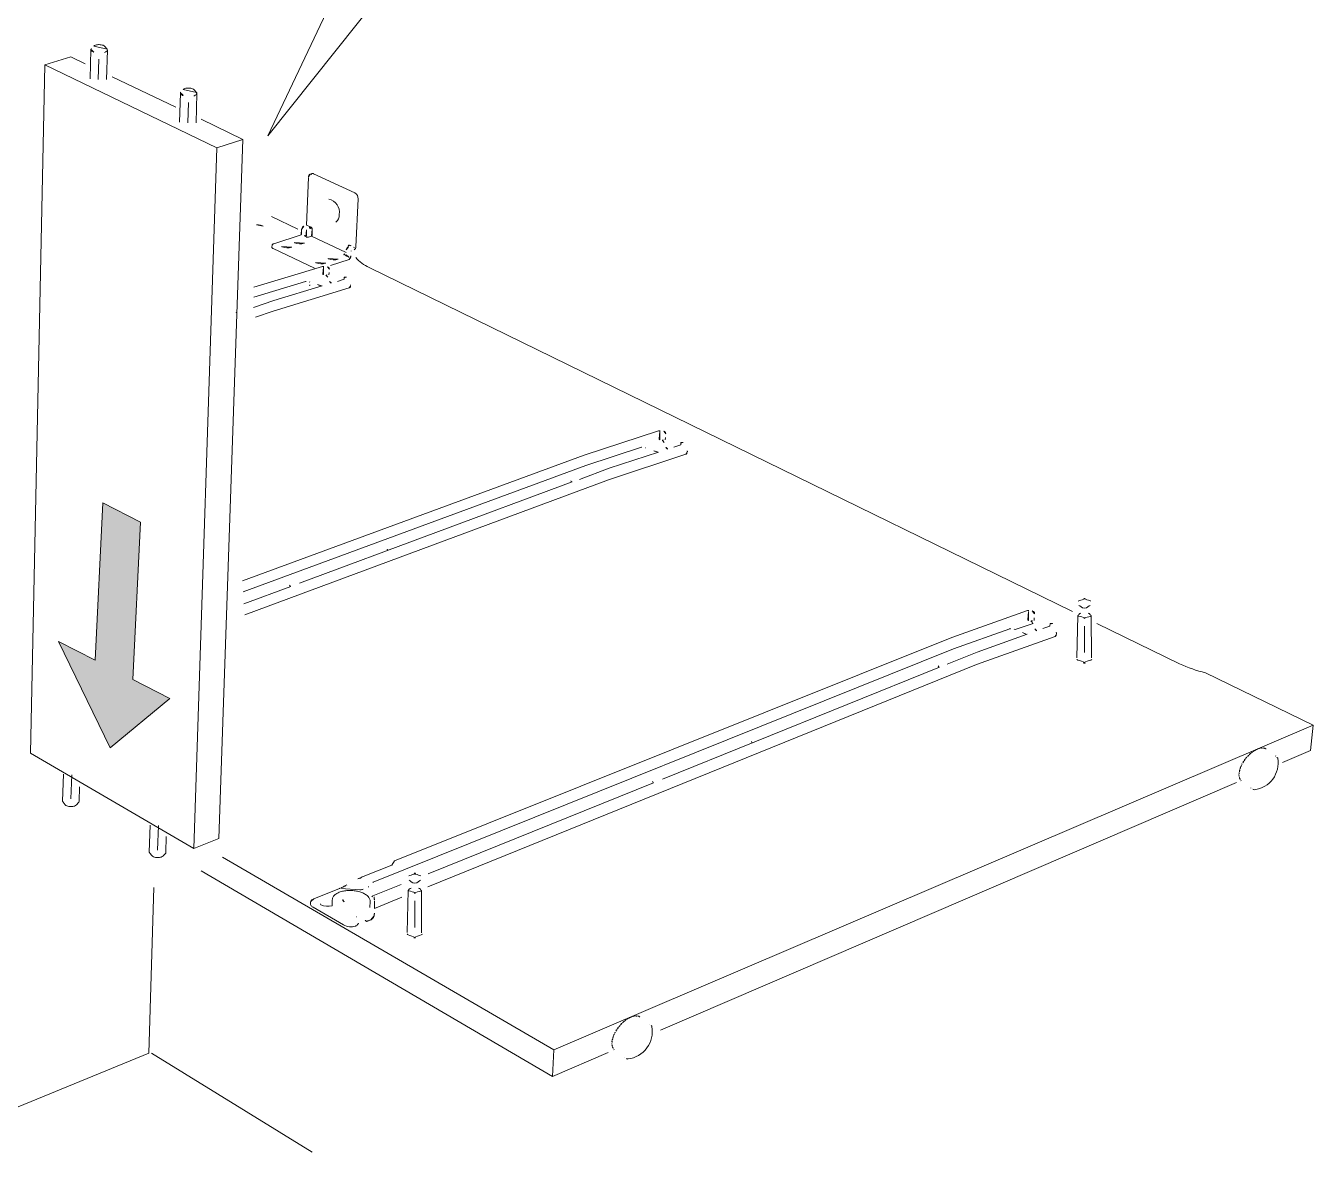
# Model space of a CAD drawing. Header units: metres. Extents: x -30.9 to 24.7, y -10.3 to 6.8.
# Drawn here: x 17.872 to 19.062, y 2.963 to 4.004 of the extents above; entities that cross this region are included whole.
import ezdxf

# ---------------------------------------------------------------- set-up
doc = ezdxf.new("R2010")
doc.units = ezdxf.units.M
doc.header["$MEASUREMENT"] = 0
doc.layers.add('PDF_Working_Num_Penna__7_Num_Penna__7', color=7, linetype='Continuous', lineweight=18)

msp = doc.modelspace()

# ---------------------------------------------------------------- hatches: boundary and pattern name
at = {"layer": 'PDF_Working_Num_Penna__7_Num_Penna__7', "linetype": 'Continuous', "lineweight": 18}
msp.add_hatch(color=7, dxfattribs=at).paths.add_polyline_path([(17.9363, 3.4174), (17.9025, 3.4347), (17.9501, 3.3363), (18.0054, 3.382), (17.9711, 3.3995), (17.9783, 3.5449), (17.9436, 3.5627)])

# ---------------------------------------------------------------- linework, layer by layer
at = {"layer": 'PDF_Working_Num_Penna__7_Num_Penna__7', "color": 7, "linetype": 'Continuous', "lineweight": 18, "flags": 128}
for points in [[(18.6058, 4.7064), (18.1568, 4.7064), (18.1568, 4.1368), (18.2072, 4.1368), (18.0958, 3.9019), (18.2828, 4.1368), (18.6058, 4.1368)], [(18.135, 3.8665), (18.1346, 3.8664), (18.1343, 3.8661), (18.134, 3.8657), (18.1338, 3.8653), (18.1336, 3.8648), (18.1335, 3.8642)], [(18.1365, 3.8664), (18.1361, 3.8665), (18.1358, 3.8666), (18.1354, 3.8666)], [(18.0917, 3.8186), (18.0909, 3.8189), (18.0902, 3.8192), (18.0893, 3.8194), (18.0884, 3.8195), (18.0874, 3.8197), (18.0865, 3.8197), (18.0855, 3.8197)], [(18.1272, 3.8154), (18.1271, 3.8112), (18.127, 3.8109), (18.1269, 3.8107)], [(18.1272, 3.8154), (18.1273, 3.8159), (18.1274, 3.8165), (18.1277, 3.817), (18.1279, 3.8175), (18.1283, 3.818), (18.1287, 3.8183), (18.1291, 3.8186)], [(18.13, 3.8098), (18.1299, 3.8096), (18.1299, 3.8093)], [(18.1311, 3.8096), (18.1308, 3.8094), (18.1307, 3.8093), (18.1306, 3.809)], [(18.1318, 3.8152), (18.1316, 3.8103), (18.1316, 3.8099), (18.1315, 3.8095), (18.1313, 3.8091), (18.1312, 3.8086)], [(18.1335, 3.8084), (18.1332, 3.8083), (18.1328, 3.8083), (18.1324, 3.8083), (18.1321, 3.8083), (18.1317, 3.8084), (18.1314, 3.8085)], [(18.1346, 3.8182), (18.1346, 3.8168)], [(18.1346, 3.8168), (18.1346, 3.8171), (18.1347, 3.8174), (18.1349, 3.8176), (18.1351, 3.8177), (18.1353, 3.8178), (18.1356, 3.8177)], [(18.1358, 3.8172), (18.1355, 3.8168), (18.1352, 3.8165), (18.1349, 3.8163)], [(18.1361, 3.8175), (18.1359, 3.8174)], [(18.1361, 3.8175), (18.1363, 3.8173), (18.1366, 3.8171), (18.1367, 3.8167), (18.1369, 3.8164), (18.137, 3.816)], [(18.137, 3.8156), (18.1368, 3.8102), (18.1367, 3.8099), (18.1366, 3.8096), (18.1364, 3.8094)], [(18.1706, 3.7995), (18.1702, 3.7994), (18.1698, 3.7991), (18.1694, 3.7987), (18.1691, 3.7983), (18.1688, 3.7977), (18.1685, 3.7972), (18.1684, 3.7966)], [(18.1703, 3.8), (18.1704, 3.8004), (18.1705, 3.8007), (18.1706, 3.8009), (18.1708, 3.801), (18.1711, 3.801), (18.1713, 3.8009)], [(18.1719, 3.8007), (18.1722, 3.8005), (18.1725, 3.8002)], [(18.1728, 3.8007), (18.1728, 3.8005), (18.1726, 3.8002)], [(18.173, 3.7955), (18.173, 3.7957), (18.1731, 3.7958)], [(18.1755, 3.7988), (18.1757, 3.7989), (18.1758, 3.7991)], [(18.1668, 3.7928), (18.1666, 3.7926), (18.1664, 3.7925), (18.1663, 3.7922), (18.1665, 3.7921), (18.1667, 3.7919)], [(18.1681, 3.7915), (18.1677, 3.7916), (18.1674, 3.7916)], [(18.1708, 3.7898), (18.1679, 3.7912), (18.168, 3.7913), (18.1681, 3.7916), (18.1682, 3.7919)], [(18.171, 3.7878), (18.1714, 3.7881), (18.1718, 3.7885), (18.1721, 3.7889), (18.1724, 3.7894), (18.1726, 3.7899), (18.1727, 3.7905), (18.1727, 3.791)], [(18.1477, 3.7813), (18.1473, 3.7813), (18.147, 3.7813), (18.1467, 3.7813)], [(18.1473, 3.7805), (18.1467, 3.7746), (18.1467, 3.7743), (18.1468, 3.7741), (18.1469, 3.7739), (18.1471, 3.7738), (18.1473, 3.7737)], [(18.1503, 3.7727), (18.1499, 3.773), (18.1495, 3.7731)], [(18.1503, 3.7727), (18.1503, 3.773), (18.1503, 3.7732), (18.1504, 3.7735), (18.1505, 3.7736)], [(18.1503, 3.7727), (18.1505, 3.7724), (18.1508, 3.772), (18.151, 3.7717), (18.1514, 3.7715)], [(18.1528, 3.7788), (18.1528, 3.7792), (18.1526, 3.7797), (18.1524, 3.7801), (18.1521, 3.7804), (18.1517, 3.7807), (18.1512, 3.7808)], [(18.1525, 3.7756), (18.1523, 3.7735)], [(18.1308, 3.7674), (18.131, 3.7674), (18.1313, 3.7674)], [(18.1345, 3.767), (18.1349, 3.7668)], [(18.1346, 3.7638), (18.1348, 3.7639), (18.135, 3.764)], [(18.1419, 3.7645), (18.1425, 3.7642), (18.1432, 3.764), (18.1439, 3.7637), (18.1447, 3.7635), (18.1454, 3.7634)], [(18.1546, 3.7658), (18.1544, 3.7661), (18.1542, 3.7664), (18.1538, 3.7667), (18.1534, 3.767), (18.1529, 3.7673)], [(18.1664, 3.7694), (18.1602, 3.7675)], [(18.1665, 3.7704), (18.1664, 3.7694)], [(18.1687, 3.7715), (18.1668, 3.7715), (18.1667, 3.7713), (18.1666, 3.7711), (18.1665, 3.7708)], [(18.1687, 3.7715), (18.1688, 3.7713)], [(18.1711, 3.7615), (18.1714, 3.7617), (18.1717, 3.7619), (18.172, 3.7622), (18.1722, 3.7626), (18.1724, 3.763)], [(18.1724, 3.7636), (18.1724, 3.7638), (18.1724, 3.764), (18.1723, 3.7643), (18.1722, 3.7644)], [(18.0668, 3.7391), (18.0668, 3.7388)], [(18.0669, 3.7386), (18.0674, 3.7384)], [(18.4584, 3.6295), (18.4581, 3.6295), (18.4577, 3.6295), (18.4574, 3.6294)], [(18.4637, 3.6267), (18.4636, 3.6272), (18.4635, 3.6277), (18.4632, 3.6281), (18.4629, 3.6285), (18.4625, 3.6288), (18.462, 3.629)], [(18.4581, 3.6286), (18.4575, 3.6221), (18.4575, 3.6218), (18.4576, 3.6216), (18.4577, 3.6214), (18.4579, 3.6212), (18.4581, 3.6211)], [(18.4611, 3.6201), (18.4607, 3.6203), (18.4603, 3.6205)], [(18.4611, 3.6201), (18.4611, 3.6204), (18.4611, 3.6206), (18.4611, 3.6207), (18.4612, 3.6209), (18.4613, 3.621)], [(18.4611, 3.6201), (18.4613, 3.6197), (18.4616, 3.6193), (18.4618, 3.619), (18.4622, 3.6187)], [(18.4633, 3.6232), (18.4631, 3.621)], [(18.4776, 3.6175), (18.4775, 3.6164)], [(18.4798, 3.6187), (18.4779, 3.6187), (18.4778, 3.6186), (18.4777, 3.6183), (18.4776, 3.6179)], [(18.4798, 3.6187), (18.4799, 3.6185)], [(18.4412, 3.6142), (18.4415, 3.6142), (18.4417, 3.6142)], [(18.445, 3.6137), (18.4454, 3.6135)], [(18.4526, 3.611), (18.4532, 3.6107), (18.4538, 3.6104), (18.4545, 3.6102), (18.4554, 3.6099), (18.4561, 3.6098)], [(18.4654, 3.6124), (18.4653, 3.6128), (18.465, 3.6131), (18.4647, 3.6134), (18.4643, 3.6138), (18.4638, 3.614)], [(18.4775, 3.6164), (18.4712, 3.6143)], [(18.4822, 3.6077), (18.4826, 3.6079), (18.4829, 3.6082), (18.4832, 3.6085), (18.4834, 3.6089), (18.4836, 3.6094)], [(18.4837, 3.61), (18.4837, 3.6103), (18.4836, 3.6105), (18.4835, 3.6108), (18.4834, 3.611)], [(18.376, 3.5831), (18.3761, 3.5828)], [(18.3762, 3.5826), (18.3767, 3.5823)], [(17.9363, 3.4174), (17.9025, 3.4347), (17.9501, 3.3363), (18.0054, 3.382), (17.9711, 3.3995), (17.9783, 3.5449), (17.9436, 3.5627)], [(18.2061, 3.52), (18.2061, 3.5197)], [(18.2063, 3.5194), (18.2067, 3.5192)], [(18.1161, 3.4866), (18.1162, 3.4863)], [(18.1163, 3.486), (18.1167, 3.4857)], [(18.7993, 3.4633), (18.7989, 3.4633), (18.7986, 3.4633), (18.7983, 3.4633)], [(18.8046, 3.4603), (18.8045, 3.4608), (18.8044, 3.4613), (18.8041, 3.4618), (18.8038, 3.4622), (18.8034, 3.4625), (18.8029, 3.4628), (18.8023, 3.4629)], [(18.7989, 3.4623), (18.7983, 3.4551), (18.7983, 3.4548), (18.7984, 3.4545), (18.7985, 3.4543), (18.7987, 3.4541), (18.7989, 3.4541)], [(18.802, 3.4529), (18.8016, 3.4532), (18.8012, 3.4534)], [(18.802, 3.4529), (18.802, 3.4532), (18.802, 3.4534), (18.802, 3.4536), (18.8021, 3.4538), (18.8022, 3.4539)], [(18.8042, 3.4564), (18.804, 3.4539)], [(18.821, 3.4514), (18.819, 3.4514), (18.8189, 3.4512), (18.8188, 3.4509), (18.8188, 3.4505)], [(18.821, 3.4514), (18.8211, 3.4511)], [(18.7818, 3.4464), (18.7821, 3.4465), (18.7823, 3.4464)], [(18.7857, 3.4459), (18.7861, 3.4457)], [(18.7933, 3.4429), (18.7939, 3.4426), (18.7946, 3.4422), (18.7953, 3.442), (18.7961, 3.4417), (18.7969, 3.4415)], [(18.8064, 3.4445), (18.8062, 3.4448), (18.806, 3.4452), (18.8056, 3.4456), (18.8052, 3.4459), (18.8047, 3.4462)], [(18.8186, 3.4488), (18.8123, 3.4465)], [(18.8187, 3.45), (18.8186, 3.4488)], [(18.8235, 3.4393), (18.8238, 3.4395), (18.8241, 3.4398), (18.8244, 3.4401), (18.8246, 3.4406), (18.8248, 3.4411)], [(18.8249, 3.4418), (18.8249, 3.4421), (18.8249, 3.4423), (18.8247, 3.4426), (18.8246, 3.4428)], [(18.7155, 3.412), (18.7156, 3.4117)], [(18.7157, 3.4114), (18.7162, 3.4111)], [(18.5428, 3.3422), (18.5428, 3.3419)], [(18.543, 3.3416), (18.5434, 3.3413)], [(19.0047, 3.3315), (19.0044, 3.3313)], [(19.0059, 3.3325), (19.0057, 3.3325), (19.0055, 3.3324), (19.0052, 3.3321), (19.0051, 3.3319), (19.0049, 3.3318)], [(19.0077, 3.3337), (19.0075, 3.3337), (19.0073, 3.3336), (19.0071, 3.3335), (19.0069, 3.3332), (19.0064, 3.3328)], [(19.0095, 3.3347), (19.0093, 3.3347), (19.0091, 3.3347), (19.0089, 3.3345), (19.0087, 3.3343), (19.0082, 3.334)], [(19.0112, 3.3354), (19.0109, 3.3354), (19.0107, 3.3353), (19.0106, 3.3351), (19.01, 3.3349)], [(19.0129, 3.3359), (19.0127, 3.336), (19.0125, 3.3359), (19.0123, 3.3357), (19.0118, 3.3356)], [(19.0145, 3.3362), (19.0142, 3.3362), (19.014, 3.336), (19.0135, 3.3359)], [(19.016, 3.3362), (19.0157, 3.3361), (19.0155, 3.3361), (19.0152, 3.3361)], [(19.0174, 3.3359), (19.017, 3.3359), (19.0167, 3.3358)], [(19.0174, 3.3359), (19.0182, 3.3353), (19.0184, 3.3354)], [(18.9955, 3.3197), (18.9958, 3.3203)], [(18.9961, 3.3209), (18.9961, 3.3211), (18.9962, 3.3213), (18.9964, 3.3216)], [(18.9978, 3.3238), (18.9976, 3.3237), (18.9974, 3.3234), (18.9973, 3.3232), (18.9973, 3.3229), (18.9969, 3.3224)], [(18.9992, 3.3258), (18.999, 3.3257), (18.9988, 3.3255), (18.9986, 3.3252), (18.9986, 3.325), (18.9982, 3.3244)], [(19.0007, 3.3277), (19.0005, 3.3276), (19.0003, 3.3274), (19.0001, 3.3271), (19.0001, 3.3269), (18.9996, 3.3264)], [(19.0024, 3.3294), (19.0022, 3.3294), (19.0019, 3.3293), (19.0018, 3.329), (19.0016, 3.3287), (19.0012, 3.3282)], [(19.0041, 3.3311), (19.0039, 3.331), (19.0036, 3.3309), (19.0035, 3.3307), (19.0034, 3.3304), (19.0028, 3.3299)], [(19.0274, 3.3287), (19.0273, 3.3288)], [(18.9934, 3.3112), (18.9934, 3.3116)], [(18.9934, 3.3112), (18.9936, 3.3106)], [(18.9936, 3.3129), (18.9935, 3.3131), (18.9935, 3.3132), (18.9935, 3.3135)], [(18.9936, 3.3095), (18.9935, 3.3097), (18.9935, 3.3099)], [(18.9936, 3.3129), (18.9936, 3.3124)], [(18.9936, 3.3095), (18.9937, 3.3094), (18.9939, 3.309)], [(18.9941, 3.3156), (18.9939, 3.3154), (18.9938, 3.3152), (18.9938, 3.3149), (18.9939, 3.3148), (18.9938, 3.3142)], [(18.994, 3.3081), (18.9939, 3.3083), (18.9939, 3.3085)], [(18.994, 3.3081), (18.9942, 3.3079), (18.9944, 3.3076)], [(18.9947, 3.3177), (18.9945, 3.3174), (18.9944, 3.3172), (18.9944, 3.317), (18.9944, 3.3168), (18.9942, 3.3162)], [(18.9954, 3.3196), (18.9953, 3.3194), (18.9952, 3.3192), (18.9951, 3.319), (18.9952, 3.3188), (18.9949, 3.3182)], [(18.4513, 3.3053), (18.4514, 3.3049)], [(18.4516, 3.3046), (18.452, 3.3043)], [(18.9945, 3.3069), (18.9944, 3.3071)], [(18.9954, 3.3059), (18.9952, 3.306)], [(19.0045, 3.2993), (19.0043, 3.2992)], [(19.0067, 3.2979), (19.0063, 3.298)], [(19.0077, 3.2976), (19.0078, 3.2976)], [(18.1815, 3.216), (18.1807, 3.2158), (18.1798, 3.2155), (18.1791, 3.2151)], [(18.1662, 3.2083), (18.1653, 3.2077), (18.1644, 3.2072), (18.1635, 3.2068)], [(18.1662, 3.2083), (18.1666, 3.2085), (18.167, 3.2086), (18.1674, 3.2087), (18.1677, 3.2089), (18.1681, 3.2091)], [(18.1685, 3.2093), (18.169, 3.2096)], [(18.1889, 3.2083), (18.1889, 3.2079), (18.1889, 3.2076)], [(18.1933, 3.2121), (18.193, 3.2119)], [(18.1384, 3.1968), (18.1377, 3.1964), (18.1371, 3.1961), (18.1366, 3.1957), (18.1361, 3.1953), (18.1359, 3.1948), (18.1356, 3.1944)], [(18.1652, 3.1962), (18.1652, 3.1957), (18.1654, 3.1953), (18.1657, 3.1948), (18.1661, 3.1943), (18.1666, 3.1939)], [(18.1922, 3.1985), (18.1922, 3.1987), (18.1923, 3.1989), (18.1925, 3.1991), (18.1927, 3.1992)], [(18.1943, 3.1985), (18.1943, 3.1978), (18.1943, 3.197), (18.1943, 3.1962), (18.1944, 3.1954)], [(18.1775, 3.1802), (18.1778, 3.1802)], [(18.1903, 3.1769), (18.1884, 3.1761), (18.188, 3.176), (18.1875, 3.1759), (18.1871, 3.176)], [(18.1941, 3.1809), (18.1939, 3.1802), (18.1935, 3.1796), (18.1931, 3.179), (18.1926, 3.1785), (18.1921, 3.178), (18.1915, 3.1775), (18.1909, 3.1771)], [(18.1941, 3.1809), (18.1942, 3.1813), (18.1943, 3.1817), (18.1943, 3.1821), (18.1943, 3.1825), (18.1944, 3.183), (18.1944, 3.1835)], [(18.1793, 3.1737), (18.179, 3.1733), (18.1787, 3.1729), (18.1784, 3.1725)], [(18.1793, 3.1737), (18.1795, 3.1739), (18.1796, 3.1741), (18.1798, 3.1742)], [(18.1867, 3.1761), (18.1859, 3.1766), (18.1861, 3.1766)], [(18.1859, 3.1766), (18.1865, 3.1763)], [(18.425, 3.0833), (18.4248, 3.0833), (18.4245, 3.0831), (18.4243, 3.0828), (18.4242, 3.0826), (18.4237, 3.0821)], [(18.4256, 3.0838), (18.4253, 3.0835)], [(18.4268, 3.0847), (18.4266, 3.0848), (18.4264, 3.0846), (18.4262, 3.0844), (18.426, 3.0841), (18.4258, 3.084)], [(18.4287, 3.086), (18.4285, 3.086), (18.4283, 3.0859), (18.4281, 3.0857), (18.4279, 3.0855), (18.4273, 3.0851)], [(18.4306, 3.087), (18.4304, 3.0871), (18.4302, 3.087), (18.4299, 3.0868), (18.4298, 3.0866), (18.4292, 3.0863)], [(18.4323, 3.0878), (18.432, 3.0878), (18.4318, 3.0877), (18.4317, 3.0874), (18.4311, 3.0872)], [(18.4341, 3.0883), (18.4339, 3.0883), (18.4337, 3.0883), (18.4334, 3.088), (18.4329, 3.0879)], [(18.4357, 3.0886), (18.4354, 3.0885), (18.4352, 3.0884), (18.4347, 3.0883)], [(18.4373, 3.0886), (18.4369, 3.0885), (18.4368, 3.0884), (18.4364, 3.0884)], [(18.4387, 3.0883), (18.4383, 3.0882), (18.4382, 3.0882), (18.4379, 3.0882)], [(18.4387, 3.0883), (18.4395, 3.0877), (18.4397, 3.0877)], [(18.416, 3.0715), (18.4159, 3.0713), (18.4158, 3.071), (18.4157, 3.0708), (18.4157, 3.0706), (18.4155, 3.07)], [(18.4161, 3.0716), (18.4164, 3.0722)], [(18.4167, 3.0728), (18.4167, 3.073), (18.4168, 3.0732), (18.417, 3.0735)], [(18.4185, 3.0758), (18.4183, 3.0756), (18.418, 3.0754), (18.4179, 3.0752), (18.4179, 3.0749), (18.4176, 3.0743)], [(18.4199, 3.0779), (18.4197, 3.0777), (18.4195, 3.0775), (18.4193, 3.0772), (18.4193, 3.077), (18.4189, 3.0764)], [(18.4215, 3.0798), (18.4213, 3.0797), (18.4211, 3.0795), (18.4209, 3.0792), (18.4208, 3.079), (18.4203, 3.0784)], [(18.4232, 3.0816), (18.423, 3.0816), (18.4228, 3.0814), (18.4226, 3.0811), (18.4224, 3.0809), (18.4219, 3.0804)], [(18.449, 3.0808), (18.4489, 3.081)], [(18.414, 3.0628), (18.4139, 3.0632)], [(18.4141, 3.0645), (18.414, 3.0647), (18.414, 3.0649), (18.4141, 3.0651)], [(18.414, 3.0628), (18.4141, 3.0622)], [(18.4141, 3.0611), (18.414, 3.0612), (18.4141, 3.0615)], [(18.4141, 3.0645), (18.4141, 3.064)], [(18.4141, 3.0611), (18.4143, 3.0609), (18.4144, 3.0605)], [(18.4147, 3.0674), (18.4144, 3.0671), (18.4144, 3.0669), (18.4143, 3.0666), (18.4145, 3.0665), (18.4143, 3.0659)], [(18.4145, 3.0596), (18.4144, 3.0597), (18.4144, 3.0599)], [(18.4145, 3.0596), (18.4148, 3.0593), (18.415, 3.0591)], [(18.4153, 3.0695), (18.4151, 3.0692), (18.415, 3.0689), (18.4149, 3.0687), (18.415, 3.0685), (18.4148, 3.0679)], [(18.4151, 3.0583), (18.415, 3.0586)], [(18.4159, 3.0573), (18.4158, 3.0574)], [(18.4253, 3.0505), (18.4251, 3.0504)], [(18.4276, 3.049), (18.4273, 3.0492)], [(18.4287, 3.0488), (18.4288, 3.0487)]]:
    msp.add_lwpolyline(points, close=True, dxfattribs=at)
for points in [[(17.9474, 3.9822), (17.9454, 3.9846, 0.114678), (17.9438, 3.9857, 0.0802), (17.9402, 3.9863, 0.083243), (17.9367, 3.9859, 0.127858), (17.935, 3.9849)], [(17.9325, 3.9817, 0.186747), (17.9329, 3.9807, 0.119389), (17.9351, 3.9793, 0.162671)], [(18.0152, 3.9416, 0.186747), (18.0155, 3.9406, 0.117986), (18.0178, 3.9392, 0.16343)], [(18.03, 3.9421), (18.028, 3.9445, 0.116823), (18.0264, 3.9455, 0.081428), (18.0229, 3.9462, 0.084496), (18.0194, 3.9457, 0.127858), (18.0177, 3.9448)], [(18.109, 3.7997), (18.109, 3.7995), (18.1092, 3.7993, 0.144622), (18.118, 3.799), (18.1182, 3.7991)], [(18.1205, 3.8034), (18.1206, 3.8032), (18.1207, 3.803, 0.149627), (18.1295, 3.8027), (18.1297, 3.8029)], [(18.1402, 3.7849), (18.1403, 3.7847), (18.1405, 3.7845, 0.142967), (18.1493, 3.7842), (18.1495, 3.7843)], [(18.1517, 3.7886), (18.1518, 3.7884), (18.152, 3.7883, 0.144798), (18.1609, 3.7879), (18.161, 3.7881)]]:
    msp.add_lwpolyline(points, format="xyb", close=True, dxfattribs=at)
for points in [[(17.89, 3.9675), (17.914, 3.975), (17.9272, 3.9687)], [(17.9325, 3.9817), (17.9317, 3.9547)], [(17.9477, 3.9813), (17.9469, 3.954)], [(17.8766, 3.3313), (17.89, 3.9675)], [(17.89, 3.9675), (18.0488, 3.8908)], [(17.9399, 3.9729), (17.9393, 3.9541)], [(17.9521, 3.9567), (18.011, 3.9285)], [(18.0152, 3.9416), (18.0144, 3.9146)], [(18.0304, 3.9412), (18.0296, 3.9139)], [(18.0225, 3.9328), (18.022, 3.914)], [(18.0342, 3.9173), (18.073, 3.8987)], [(18.0488, 3.8908), (18.0275, 3.2433)], [(18.073, 3.8987), (18.0488, 3.8908)], [(18.073, 3.8987), (18.0506, 3.2524)], [(18.1334, 3.8636), (18.1317, 3.8195), (18.1346, 3.8182)], [(18.0994, 3.8275), (18.1236, 3.8157)], [(18.1014, 3.8023), (18.1268, 3.8105)], [(18.1335, 3.8084), (18.1362, 3.8093), (18.1683, 3.7942)], [(18.139, 3.7797), (18.1009, 3.7978), (18.1005, 3.798), (18.1002, 3.7982), (18.1, 3.7985), (18.0998, 3.7987), (18.0998, 3.799), (18.0999, 3.801), (18.0999, 3.8013), (18.1001, 3.8015), (18.1003, 3.8017), (18.1006, 3.8019), (18.1009, 3.8021), (18.1014, 3.8023)], [(18.1539, 3.7822), (18.171, 3.7878)], [(18.0831, 3.7621), (18.1464, 3.7812)], [(18.0829, 3.7529), (18.1308, 3.7674)], [(18.1711, 3.7615), (18.1009, 3.7401)], [(18.1016, 3.7497), (18.1462, 3.7633)], [(18.0828, 3.7432), (18.1016, 3.7497)], [(18.0846, 3.7345), (18.1009, 3.7401)], [(18.3884, 3.607), (18.4571, 3.6294)], [(18.0726, 3.4906), (18.3884, 3.607)], [(18.4412, 3.6142), (18.3899, 3.5974), (18.0733, 3.4804)], [(18.4822, 3.6077), (18.4108, 3.5842)], [(18.4115, 3.5947), (18.457, 3.6097)], [(18.384, 3.5845), (18.4115, 3.5947)], [(18.0748, 3.4592), (18.4108, 3.5842)], [(18.1253, 3.4886), (18.3773, 3.5821)], [(18.0737, 3.4694), (18.1172, 3.4855)], [(18.7281, 3.4384), (18.798, 3.4632)], [(18.802, 3.4529), (18.8022, 3.4525), (18.8025, 3.452), (18.8027, 3.4517), (18.8031, 3.4514), (18.7866, 3.4456)], [(18.8444, 3.4586), (18.8437, 3.4195)], [(18.8569, 3.4586), (18.857, 3.4194)], [(18.7818, 3.4464), (18.7296, 3.4278), (18.1933, 3.2121)], [(18.8235, 3.4393), (18.7508, 3.4133)], [(18.7515, 3.4249), (18.7978, 3.4414)], [(18.8507, 3.4489), (18.8507, 3.4244)], [(18.213, 3.2319), (18.7281, 3.4384)], [(18.7236, 3.4136), (18.7515, 3.4249)], [(18.2439, 3.208), (18.7508, 3.4133)], [(18.4607, 3.3075), (18.7168, 3.4109)], [(19.0621, 3.3573), (18.3603, 3.0571)], [(18.0275, 3.2433), (17.8766, 3.3313)], [(17.9147, 3.3115), (17.914, 3.2891)], [(18.244, 3.22), (18.4524, 3.3041)], [(18.4587, 3.0753), (18.9911, 3.3044)], [(17.9948, 3.2644), (17.9941, 3.2419)], [(18.0506, 3.2524), (18.0275, 3.2433)], [(18.3603, 3.0571), (18.0542, 3.2353)], [(18.1815, 3.216), (18.1823, 3.2165), (18.1832, 3.217), (18.1841, 3.2174), (18.2105, 3.228), (18.213, 3.2319)], [(18.4106, 3.0546), (18.3589, 3.0324), (18.0342, 3.2225)], [(17.9906, 3.2071), (17.9859, 3.0542)], [(18.1625, 3.2065), (18.1623, 3.2064), (18.1621, 3.2063), (18.1384, 3.1968)], [(18.1839, 3.2056), (18.1834, 3.2054), (18.1828, 3.2053), (18.1822, 3.2052), (18.1816, 3.2052), (18.1809, 3.2052), (18.1634, 3.2063)], [(18.1929, 3.1994), (18.2192, 3.21)], [(18.2255, 3.2045), (18.2248, 3.1655)], [(18.238, 3.2045), (18.2381, 3.1654)], [(18.2198, 3.1982), (18.1944, 3.1879), (18.1944, 3.1945)], [(18.2318, 3.1949), (18.2318, 3.1704)], [(17.9859, 3.0542), (17.1216, 2.6992)], [(18.137, 2.9625), (17.9883, 3.0541)], [(18.3589, 3.0324), (18.3603, 3.0571)]]:
    msp.add_lwpolyline(points, dxfattribs=at)
for points in [[(18.1757, 3.7968), (18.1761, 3.7969), (18.1764, 3.7973), (18.1768, 3.7976), (18.177, 3.798), (18.1772, 3.7985), (18.1774, 3.7989), (18.1774, 3.7994), (18.1793, 3.8437, 0.279148), (18.1765, 3.8493), (18.1381, 3.8669), (18.1377, 3.8671), (18.1374, 3.8671), (18.137, 3.8671), (18.1367, 3.8671), (18.135, 3.8665)], [(18.1587, 3.8223, 0.257854), (18.162, 3.8293, 0.394912), (18.1522, 3.8436)], [(18.8395, 3.4625), (18.1895, 3.7803, -0.108131), (18.1772, 3.7895)], [(19.0337, 3.3228), (19.0594, 3.3338), (19.0621, 3.3573), (18.9626, 3.4058, -0.054731), (18.9386, 3.414), (18.8622, 3.4514)], [(19.0285, 3.3276), (19.0288, 3.3272), (19.0291, 3.327), (19.0292, 3.3267, -0.429912), (19.0077, 3.2976), (19.007, 3.2978), (19.0067, 3.2979)], [(17.907, 3.3121), (17.9063, 3.2871, 0.196393), (17.9067, 3.2862), (17.9086, 3.2838, 0.111107), (17.9103, 3.2827, 0.085679), (17.9138, 3.2821, 0.083982), (17.9174, 3.2825)], [(17.9219, 3.3004), (17.9215, 3.2867, -0.216048), (17.9211, 3.2857), (17.919, 3.2835)], [(17.9871, 3.265), (17.9864, 3.24, 0.194893), (17.9868, 3.239), (17.9887, 3.2367, 0.111107), (17.9904, 3.2356, 0.085679), (17.9939, 3.2349, 0.083982), (17.9975, 3.2354)], [(18.0021, 3.2544), (18.0016, 3.2395, -0.216048), (18.0013, 3.2386), (17.9991, 3.2364)], [(18.1446, 3.192), (18.1447, 3.1917), (18.1449, 3.1913, 0.18422), (18.1553, 3.1904), (18.1555, 3.1958), (18.1556, 3.1964), (18.1557, 3.1969), (18.1558, 3.1975), (18.156, 3.198), (18.1563, 3.1985), (18.1567, 3.1991), (18.1572, 3.1997), (18.1577, 3.2002), (18.1583, 3.2008), (18.1589, 3.2012), (18.1596, 3.2016), (18.1603, 3.2021), (18.1611, 3.2024), (18.1619, 3.2028), (18.1628, 3.2032), (18.1638, 3.2034), (18.1648, 3.2037), (18.1658, 3.204), (18.1669, 3.2041), (18.168, 3.2043), (18.1691, 3.2044), (18.1702, 3.2045), (18.1713, 3.2045), (18.1724, 3.2045), (18.1735, 3.2045), (18.1746, 3.2044), (18.1757, 3.2043), (18.1768, 3.2042), (18.1779, 3.204), (18.1789, 3.2038), (18.1799, 3.2035), (18.181, 3.2032), (18.1819, 3.2029), (18.1828, 3.2026), (18.1837, 3.2022), (18.1846, 3.2018), (18.1854, 3.2014), (18.1862, 3.2009), (18.1869, 3.2005), (18.1876, 3.1999), (18.1882, 3.1994), (18.1888, 3.1988), (18.1893, 3.1981), (18.1897, 3.1975), (18.19, 3.1969), (18.1902, 3.1962), (18.1904, 3.1956), (18.1905, 3.1949), (18.1905, 3.1942), (18.1903, 3.1888)], [(18.1355, 3.1939), (18.1355, 3.1919), (18.1355, 3.1914), (18.1357, 3.1909), (18.136, 3.1904), (18.1365, 3.1899), (18.137, 3.1894), (18.1377, 3.189), (18.1659, 3.1726, 0.184097), (18.1769, 3.1715), (18.1771, 3.1716), (18.1773, 3.1717), (18.1775, 3.1717), (18.1777, 3.1718), (18.1779, 3.172), (18.178, 3.1721)], [(18.4501, 3.0797), (18.4505, 3.0793), (18.4507, 3.079), (18.4509, 3.0787, -0.429933), (18.4287, 3.0488), (18.428, 3.049), (18.4276, 3.049)]]:
    msp.add_lwpolyline(points, format="xyb", dxfattribs=at)
at = {"layer": 'PDF_Working_Num_Penna__7_Num_Penna__7', "color": 7, "linetype": 'Continuous', "lineweight": 18}
for points in [[(17.9329, 3.9827), (17.9332, 3.9827), (17.9321, 3.9817), (17.9325, 3.9817)], [(17.945, 3.979), (17.9459, 3.979), (17.9464, 3.9803), (17.9473, 3.9803)], [(17.9477, 3.9813), (17.948, 3.9813), (17.947, 3.9822), (17.9474, 3.9822)], [(17.9473, 3.9803), (17.9476, 3.9803), (17.9473, 3.9813), (17.9477, 3.9813)], [(18.0156, 3.9425), (18.0159, 3.9425), (18.0148, 3.9416), (18.0152, 3.9416)], [(18.0277, 3.9389), (18.0286, 3.9389), (18.0291, 3.9402), (18.03, 3.9402)], [(18.0304, 3.9412), (18.0307, 3.9412), (18.0297, 3.9421), (18.0301, 3.9421)], [(18.03, 3.9402), (18.0303, 3.9402), (18.03, 3.9412), (18.0304, 3.9412)], [(18.8507, 3.4745), (18.8537, 3.4745), (18.8439, 3.472), (18.8453, 3.472)], [(18.8561, 3.472), (18.8576, 3.472), (18.8477, 3.4745), (18.8507, 3.4745)], [(18.8454, 3.4679), (18.8468, 3.4679), (18.8477, 3.4654), (18.8507, 3.4654)], [(18.8507, 3.4654), (18.8536, 3.4654), (18.8545, 3.4679), (18.856, 3.4679)], [(18.8507, 3.456), (18.8541, 3.456), (18.843, 3.4586), (18.8444, 3.4586)], [(18.8444, 3.4586), (18.8453, 3.4586), (18.8456, 3.4607), (18.8474, 3.4607)], [(18.8569, 3.4582), (18.8582, 3.4582), (18.8475, 3.456), (18.8507, 3.456)], [(18.854, 3.4607), (18.8559, 3.4607), (18.856, 3.4586), (18.8569, 3.4586)], [(18.8569, 3.4586), (18.857, 3.4586), (18.8569, 3.4582), (18.8569, 3.4582)], [(18.8506, 3.4146), (18.8543, 3.4146), (18.8419, 3.418), (18.8438, 3.418)], [(18.8438, 3.418), (18.8439, 3.418), (18.8437, 3.4184), (18.8439, 3.4184)], [(18.8574, 3.418), (18.8592, 3.418), (18.8468, 3.4146), (18.8506, 3.4146)], [(17.9086, 3.2838), (17.9086, 3.2838), (17.9087, 3.2838), (17.9087, 3.2838)], [(17.9173, 3.2825), (17.918, 3.2825), (17.9184, 3.2835), (17.919, 3.2835)], [(17.919, 3.2835), (17.919, 3.2835), (17.919, 3.2835), (17.919, 3.2835)], [(17.9887, 3.2367), (17.9888, 3.2367), (17.9888, 3.2366), (17.9888, 3.2366)], [(17.9975, 3.2354), (17.9981, 3.2354), (17.9985, 3.2363), (17.9991, 3.2363)], [(17.9991, 3.2363), (17.9991, 3.2363), (17.9991, 3.2364), (17.9992, 3.2364)], [(18.2318, 3.2205), (18.2348, 3.2205), (18.225, 3.218), (18.2264, 3.218)], [(18.2265, 3.2139), (18.2279, 3.2139), (18.2288, 3.2113), (18.2317, 3.2113)], [(18.2372, 3.218), (18.2386, 3.218), (18.2288, 3.2205), (18.2318, 3.2205)], [(18.2317, 3.2113), (18.2347, 3.2113), (18.2356, 3.2139), (18.237, 3.2139)], [(18.2317, 3.202), (18.2352, 3.202), (18.2241, 3.2045), (18.2255, 3.2045)], [(18.2255, 3.2045), (18.2264, 3.2045), (18.2266, 3.2067), (18.2285, 3.2067)], [(18.2379, 3.2042), (18.2392, 3.2042), (18.2286, 3.202), (18.2317, 3.202)], [(18.2351, 3.2067), (18.237, 3.2067), (18.2371, 3.2045), (18.238, 3.2045)], [(18.238, 3.2045), (18.2381, 3.2045), (18.2379, 3.2042), (18.2379, 3.2042)], [(18.2317, 3.1606), (18.2354, 3.1606), (18.223, 3.164), (18.2249, 3.164)], [(18.2249, 3.164), (18.225, 3.164), (18.2248, 3.1644), (18.2249, 3.1644)], [(18.2384, 3.164), (18.2403, 3.164), (18.2279, 3.1606), (18.2317, 3.1606)]]:
    msp.add_open_spline(points, degree=3, dxfattribs=at)

doc.saveas('drawing.dxf')
